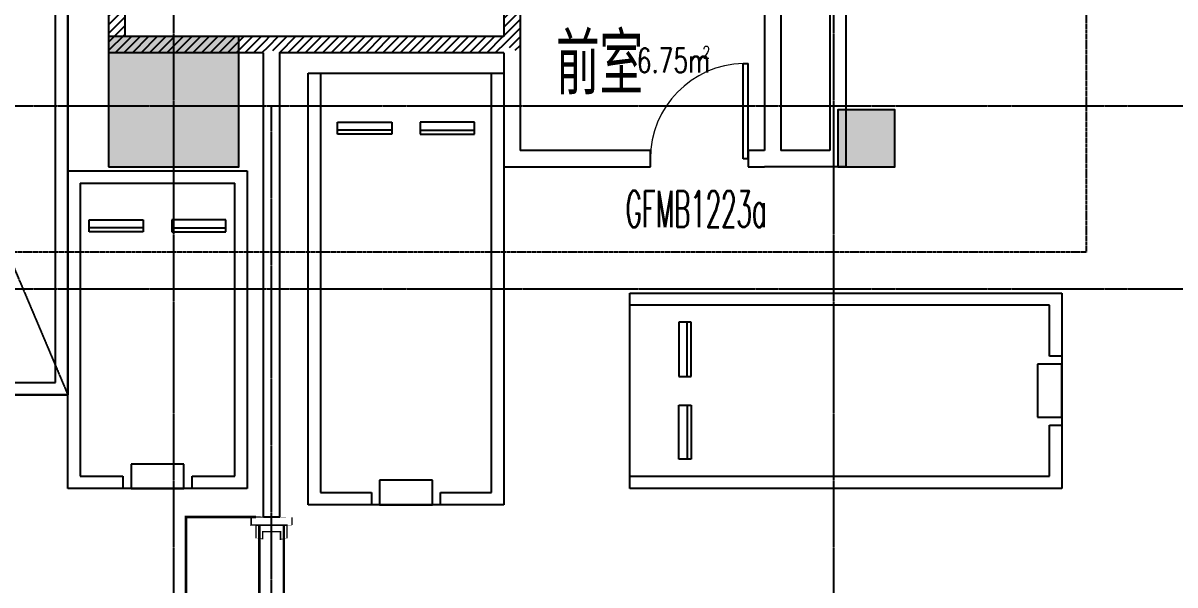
# Model space of a CAD drawing. Extents: x -12047294 to -5625356, y -1456591 to -622873.
# Drawn here: x -5742940 to -5728802, y -727359 to -720458 of the extents above; entities that cross this region are included whole.
import ezdxf

# ---------------------------------------------------------------- set-up
doc = ezdxf.new("R2010")
doc.units = 0
doc.header["$LTSCALE"] = 10
doc.header["$MEASUREMENT"] = 0
for name, pattern in [('DASH', [0.35, 0.25, -0.1]), ('DASHED', [0.75, 0.5, -0.25]), ('DOTE', [2.4200000000000004, 2, -0.2, 0.02, -0.2])]:
    doc.linetypes.add(name, pattern=pattern)
for name, color, linetype in [('A-15-PKNG-微型车位', 162, 'Continuous'), ('A-15-PKNG-普通车位', 162, 'Continuous'), ('A-15-PKNG-机械车位', 136, 'Continuous'), ('A-COLUMN', 10, 'Continuous'), ('A-DOORWIN', 151, 'Continuous'), ('A-FireH', 6, 'Continuous'), ('A-TEXTDOOR', 181, 'Continuous'), ('A-TextRoom', 7, 'Continuous'), ('A-TEXTROOM-AREA', 33, 'Continuous'), ('A-TEXTROOM-报建', 210, 'Continuous'), ('A-WALL', 2, 'Continuous'), ('A-卷帘垂壁', 151, 'Continuous'), ('A-车行线', 144, 'DASH'), ('DOTE', 9, 'DOTE'), ('PUB_HATCH', 252, 'Continuous')]:
    doc.layers.add(name, color=color, linetype=linetype)
doc.styles.add('_TCH_SPACE', font='tjromans.shx', dxfattribs={"height": 5, "bigfont": 'tjhztxt.shx'})
doc.styles.add('_TCH_WINDOW', font='tjromans.shx', dxfattribs={"width": 0.7, "height": 3.5, "bigfont": 'tjhztxt.shx'})
doc.styles.add('注解汉字', font='tjromans.shx', dxfattribs={"width": 0.75, "bigfont": 'tjhztxt.shx'})
pattern_1 = [(45, (-533914.1179796625, 53.85340500360886), (-53.03302980219449, 53.0330298021945), [])]

# ---------------------------------------------------------------- blocks, each defined once
blk = doc.blocks.new('dsadwq$56565')
at = {"layer": 'A-卷帘垂壁', "color": 4, "linetype": 'DASHED', "const_width": 29.99999999999999}
blk.add_lwpolyline([(-5476352.410001309, -726523.4281563414), (-5477212.019687376, -726523.354945223), (-5477212.800314902, -733973.3732470609), (-5476352.410001192, -733973.4281580877)], dxfattribs=at)
at = {"layer": 'A-卷帘垂壁', "color": 4, "linetype": 'DASHED', "extrusion": (3.91900882e-08, 0, 0.9999999999999992), "const_width": 18}
for points in [[(-5475912.410001252, -726523.4281546102), (-5476412.410001249, -726523.428158083), (-5476412.410001249, -726623.4281580821), (-5475912.410001249, -726623.4281546109)], [(-5475972.410001251, -726623.4281563462), (-5475972.410001252, -726798.4281563461), (-5476052.410001252, -726798.428156347), (-5476052.410001252, -726703.4281563461), (-5476272.41000125, -726703.4281563461), (-5476272.410001255, -726798.428156347), (-5476352.410001254, -726798.4281563461), (-5476352.410001252, -726623.4281563462)]]:
    blk.add_lwpolyline(points, close=True, dxfattribs=at)
at = {"layer": 'A-卷帘垂壁', "color": 4, "linetype": 'DASHED', "extrusion": (3.91900882e-08, 0, 0.9999999999999992), "const_width": 29.99999999999999}
for points in [[(-5476312.410001253, -726623.4281573882), (-5476312.410001265, -733873.4281580951)], [(-5476012.410001252, -726623.428155305), (-5476012.410001472, -733873.4281580951)]]:
    blk.add_lwpolyline(points, dxfattribs=at)
blk = doc.blocks.new('car-0')
for p, q in [((-1.164153e-10, -5299.999999998138, -99.99999999999872), (-1.164153e-10, 2.7939677e-09, -99.99999999999872)), ((-1.164153e-10, 2.7939677e-09, -99.99999999999872), (2400.000000000815, 1.8626451e-09, -99.99999999999872)), ((2400.000000000815, 1.8626451e-09, -99.99999999999872), (2399.999999999884, -5299.999999997206, -99.99999999999872)), ((149.9999985041795, -2.4707987905e-06, -99.99999999999872), (149.9999985051108, -5150.00000247173, -99.99999999999872)), ((2249.99999850418, -5150.00000247173, -99.99999999999872), (2249.99999850418, -2.4707987905e-06, -99.99999999999872)), ((359.9999985060422, -750.0000024707988, -99.99999999999872), (359.9999985051109, -600.0000024707987, -99.99999999999872)), ((359.9999985051109, -600.0000024707987, -99.99999999999872), (1024.999998506042, -600.0000024717301, -99.99999999999872)), ((1024.999998505111, -700.0000024726614, -99.99999999999872), (359.9999985051109, -700.0000024726614, -99.99999999999872)), ((1024.999998506042, -600.0000024717301, -99.99999999999872), (1024.999998506042, -750.0000024707988, -99.99999999999872)), ((2040.726919586654, -600.0000024717301, -99.99999999999872), (1375.726919586654, -600.0000024717301, -99.99999999999872)), ((1375.726919586654, -600.0000024717301, -99.99999999999872), (1375.726919585722, -750.0000024707988, -99.99999999999872)), ((1375.726919585722, -700.0000024726614, -99.99999999999872), (2040.726919585722, -700.0000024717302, -99.99999999999872)), ((2040.726919586654, -750.0000024717302, -99.99999999999872), (2040.726919586654, -600.0000024717301, -99.99999999999872)), ((1024.999998506042, -750.0000024707988, -99.99999999999872), (359.9999985060422, -750.0000024707988, -99.99999999999872)), ((1375.726919585722, -750.0000024707988, -99.99999999999872), (2040.726919586654, -750.0000024717302, -99.99999999999872)), ((875.3634590458822, -5000.000002470798, -99.99999999999872), (875.3634590458822, -5300.00000247173, -99.99999999999872)), ((1525.363459045882, -5000.000002470798, -99.99999999999872), (875.3634590458822, -5000.000002470798, -99.99999999999872)), ((1525.363459045882, -5300.00000247173, -99.99999999999872), (1525.363459045882, -5000.000002470798, -99.99999999999872)), ((149.9999985051108, -5150.00000247173, -99.99999999999872), (775.3634590458822, -5150.000002470799, -99.99999999999872)), ((775.3634590458822, -5150.000002470799, -99.99999999999872), (775.363459044951, -5299.99999999907, -99.99999999999872)), ((1625.363459045882, -5300.000002470799, -99.99999999999872), (1625.363459046814, -5150.00000247173, -99.99999999999872)), ((1625.363459046814, -5150.00000247173, -99.99999999999872), (2249.99999850418, -5150.00000247173, -99.99999999999872)), ((2399.999999999884, -5299.999999997206, -99.99999999999872), (-1.164153e-10, -5299.999999998138, -99.99999999999872)), ((875.3634590458822, -5300.00000247173, -99.99999999999872), (1525.363459045882, -5300.00000247173, -99.99999999999872))]:
    blk.add_line(p, q)
blk = doc.blocks.new('二层机械车库')
at = {"layer": 'A-15-PKNG-机械车位'}
for p, q in [((-1.0263174772e-06, -100.0000304556452), (1.0384246707e-06, -7600.000030454715)), ((-3.7252903e-09, -100), (5899.999999997206, -100.0000609112903)), ((-2.75848433375e-05, -2600.000000000932), (-3.7252903e-09, -100)), ((5899.999909906648, -100.0000304556452), (-1.0263174772e-06, -100.0000304556452)), ((5899.999911971391, -7600.000030454715), (5899.999909906648, -100.0000304556452)), ((5899.999999997206, -100.0000609112903), (5899.999972415157, -2600.000060910359)), ((5750.000000746922, -250.0000606831163), (7.459893823e-07, -250.000001495704)), ((5749.999993568287, -924.6366001414134), (5750.000000746922, -250.0000606831163)), ((749.9999983413145, -510.2730890335514), (599.9999983413145, -510.2730873096734)), ((599.9999983413145, -510.2730873096734), (599.9999906988813, -1175.273087309673)), ((699.9999907026069, -1175.273088459857), (699.9999983450398, -510.2730884607881)), ((749.9999906988813, -1175.273089033551), (749.9999983413145, -510.2730890335514)), ((5899.999993568286, -924.6366018662227), (5749.999993568287, -924.6366001414134)), ((5899.999992419965, -1024.636601865291), (5599.999992419034, -1024.636598417535)), ((5599.999992419034, -1024.636598417535), (5599.999984948897, -1674.636598417535)), ((5899.999984948895, -1674.636601866223), (5899.999992419965, -1024.636601865291)), ((599.9999906988813, -1175.273087309673), (749.9999906988813, -1175.273089033551)), ((599.9999790256843, -2190.000008391217), (599.9999866681172, -1525.000008391216)), ((599.9999866681172, -1525.000008391216), (749.9999866681172, -1525.000010116026)), ((699.9999866718426, -1525.000009542331), (699.9999790294095, -2190.0000095414)), ((749.9999866681172, -1525.000010116026), (749.9999790247529, -2190.000010115094)), ((5599.999984948897, -1674.636598417535), (5899.999984948895, -1674.636601866223)), ((5749.999976612627, -2450.000060682185), (5749.999983799644, -1774.636600142345)), ((5749.999983799644, -1774.636600142345), (5899.99998132605, -1774.636601866223)), ((749.9999790247529, -2190.000010115094), (599.9999790256843, -2190.000008391217)), ((-2.33873724937e-05, -2450.000001496635), (5749.999976612627, -2450.000060682185)), ((-5.83278015256e-05, -5099.999939090107), (-3.07457521558e-05, -2599.999939089176)), ((-3.07457521558e-05, -2599.999939089176), (5899.999969254248, -2600.000000000466)), ((5899.999972415157, -2600.000060910359), (-2.75848433375e-05, -2600.000000000932)), ((5899.999969254248, -2600.000000000466), (5899.999941672198, -5099.999999999535)), ((5749.999970003963, -2749.999999772292), (-2.99960374832e-05, -2749.99994058488)), ((5749.999962825328, -3424.636539230589), (5749.999970003963, -2749.999999772292)), ((749.9999675983563, -3010.273028122727), (599.9999675983562, -3010.273026398849)), ((599.9999675983562, -3010.273026398849), (599.9999599568545, -3675.273026398849)), ((699.9999599596484, -3675.273027549032), (699.9999676020816, -3010.273027549964)), ((749.9999599568546, -3675.273028122727), (749.9999675983563, -3010.273028122727)), ((5899.999961677006, -3524.636540954467), (5599.999961677006, -3524.636537506711)), ((5599.999961677006, -3524.636537506711), (5599.999954205938, -4174.63653750671)), ((5899.99996282533, -3424.636540955398), (5749.999962825328, -3424.636539230589)), ((5899.999954205938, -4174.636540955398), (5899.999961677006, -3524.636540954467)), ((599.9999599568545, -3675.273026398849), (749.9999599568546, -3675.273028122727)), ((599.9999482827261, -4689.999947480392), (599.9999559251592, -4024.999947480392)), ((599.9999559251592, -4024.999947480392), (749.9999559260906, -4024.999949205201)), ((699.9999559288844, -4024.999948631506), (699.9999482864514, -4689.999948630575)), ((749.9999559260906, -4024.999949205201), (749.9999482827261, -4689.99994920427)), ((5599.999954205938, -4174.63653750671), (5899.999954205938, -4174.636540955398)), ((5749.999945869669, -4949.99999977136), (5749.999953056686, -4274.63653923152)), ((5749.999953056686, -4274.63653923152), (5899.999950583093, -4274.636540955396)), ((749.9999482827261, -4689.99994920427), (599.9999482827261, -4689.999947480392)), ((-5.41303306818e-05, -4949.999940585812), (5749.999945869669, -4949.99999977136)), ((5899.999941672198, -5099.999999999535), (-5.83278015256e-05, -5099.999939090107)), ((-6.14887103438e-05, -5099.999999999068), (5899.999938511291, -5100.000060910359)), ((-8.90707597136e-05, -7600), (-6.14887103438e-05, -5099.999999999068)), ((5899.999938511291, -5100.000060910359), (5899.999910930173, -7600.000060909428)), ((5749.999939261936, -5250.000060682185), (-6.07389956713e-05, -5250.000001494773)), ((5749.9999320833, -5924.636600140482), (5749.999939261936, -5250.000060682185)), ((749.999936855398, -5510.273089032621), (599.999936855398, -5510.273087308743)), ((599.999936855398, -5510.273087308743), (599.9999292138964, -6175.273087308741)), ((699.9999292166902, -6175.273088458925), (699.9999368600547, -5510.273088459857)), ((749.9999292138963, -6175.273089032621), (749.999936855398, -5510.273089032621)), ((5899.9999320833, -5924.636601865291), (5749.9999320833, -5924.636600140482)), ((5899.99993093405, -6024.636601864361), (5599.99993093405, -6024.636598416604)), ((5599.99993093405, -6024.636598416604), (5599.999923462979, -6674.636598416604)), ((5899.999923463911, -6674.636601865292), (5899.99993093405, -6024.636601864361)), ((599.9999292138964, -6175.273087308741), (749.9999292138963, -6175.273089032621)), ((599.9999175397678, -7190.000008390284), (599.9999251831323, -6525.000008390284)), ((599.9999251831323, -6525.000008390284), (749.9999251831323, -6525.000010115094)), ((699.9999251859263, -6525.0000095414), (699.9999175444244, -7190.000009540468)), ((749.9999251831323, -6525.000010115094), (749.9999175397679, -7190.000010114162)), ((5599.999923462979, -6674.636598416604), (5899.999923463911, -6674.636601865292)), ((5749.999915127642, -7450.000060681253), (5749.99992231466, -6774.636600141414)), ((5749.99992231466, -6774.636600141414), (5899.999919841066, -6774.636601865292)), ((749.9999175397679, -7190.000010114162), (599.9999175397678, -7190.000008390284)), ((-8.48732888699e-05, -7450.000001495704), (5749.999915127642, -7450.000060681253)), ((5899.999910930173, -7600.000060909428), (-8.90707597136e-05, -7600)), ((1.0384246707e-06, -7600.000030454715), (5899.999911971391, -7600.000030454715))]:
    blk.add_line(p, q, dxfattribs=at)
at = {"layer": 'A-15-PKNG-机械车位', "linetype": 'DASH'}
for p, q in [((2.44220718741e-05, -2600.000000000932), (5900, -100.0000609112903)), ((5899.999972417951, -5100.000060910359), (0, -2600)), ((2.44220718741e-05, -5100.000000000932), (5900, -2600.00006091129)), ((5899.999972417951, -7600.000060910359), (0, -5100)), ((2.44220718741e-05, -7600.000000000931), (5900, -5100.000060911289))]:
    blk.add_line(p, q, dxfattribs=at)
blk = doc.blocks.new('sdEdsd###WE')
for p, q in [((2106710.65719501, 99212.22945224773, -100), (2106710.65719501, 101412.2294522486, -100)), ((2106710.65719501, 101412.2294522486, -100), (2110610.657195009, 101412.2294522477, -100)), ((2110610.657195009, 101412.2294522477, -100), (2110610.65719501, 99212.2294522468, -100)), ((2110460.65719501, 101262.2294537443, -100), (2106860.657192534, 101262.2294537425, -100)), ((2106860.657192534, 101262.2294537425, -100), (2106860.657192536, 100736.8659932026, -100)), ((2110460.657195009, 101262.2294537406, -100), (2110460.657192536, 99362.22945374064, -100)), ((2110610.657195009, 101262.2294537434, -100), (2110610.657192536, 99362.22945374159, -100)), ((2109860.657192535, 101152.2294537425, -100), (2110010.657192538, 101152.2294537453, -100)), ((2109860.657192537, 100487.2294537434, -100), (2109860.657192535, 101152.2294537425, -100)), ((2109910.657192535, 100487.2294537434, -100), (2109910.657192535, 101152.2294537434, -100)), ((2110010.657192538, 101152.2294537453, -100), (2110010.657192536, 100487.2294537425, -100)), ((2106860.657192536, 100736.8659932026, -100), (2106710.657195007, 100736.8659932036, -100)), ((2107010.657192537, 100636.8659932017, -100), (2106710.657192537, 100636.8659932036, -100)), ((2106710.657192537, 100636.8659932036, -100), (2106710.657192535, 99986.86599320172, -100)), ((2107010.657192536, 99986.86599320268, -100), (2107010.657192537, 100636.8659932017, -100)), ((2110010.657192536, 100487.2294537425, -100), (2109860.657192537, 100487.2294537434, -100)), ((2110010.657192534, 100136.5025326628, -100), (2109860.657192537, 100136.5025326637, -100)), ((2109860.657192537, 100136.5025326637, -100), (2109860.657192535, 99471.50253266096, -100)), ((2109910.657192534, 100136.5025326637, -100), (2109910.657192536, 99471.50253266188, -100)), ((2110010.657192535, 99471.50253266188, -100), (2110010.657192534, 100136.5025326628, -100)), ((2106710.657192535, 99986.86599320172, -100), (2107010.657192536, 99986.86599320268, -100)), ((2106710.657192537, 99886.86599320268, -100), (2106860.657192535, 99886.8659932008, -100)), ((2106860.657192535, 99886.8659932008, -100), (2106860.657192534, 99362.22945374435, -100)), ((2109860.657192535, 99471.50253266096, -100), (2110010.657192535, 99471.50253266188, -100)), ((2106860.657192534, 99362.22945374435, -100), (2110460.657192535, 99362.22945374344, -100)), ((2110610.65719501, 99212.2294522468, -100), (2106710.65719501, 99212.22945224773, -100))]:
    blk.add_line(p, q)
blk = doc.blocks.new('dFASDWA$Wfdf3')
at = {"layer": 'A-15-PKNG-微型车位', "rotation": 90}
blk.add_blockref('sdEdsd###WE', (2246722.8866474, -2097510.659443972, 100), dxfattribs=at)
at = {"layer": 'A-15-PKNG-普通车位'}
blk.add_blockref('car-0', (2148260.657195175, 14299.99774878193, 99.99999999999872), dxfattribs=at)
at = {"layer": 'A-15-PKNG-普通车位', "rotation": 90}
blk.add_blockref('car-0', (2152209.971458545, 9199.99774878472), dxfattribs=at)
at = {"layer": 'A-15-PKNG-机械车位', "rotation": 270}
blk.add_blockref('二层机械车库', (2145410.657225608, 16249.99770217435), dxfattribs=at)
blk = doc.blocks.new('dASDASEWQ%$555443')
at = {"layer": 'A-车行线', "ltscale": 5}
blk.add_arc((2426522.062686521, 11250.41282797232, 47.98606341935214), 4499.999999999999, 270, 359.9999999866596, dxfattribs=at)
blk = doc.blocks.new('$DorLib2D$00000001')
for p, q in [((0.45, 0.975), (0.5000000000000002, 0.975)), ((0.45, 0), (0.45, 0.975)), ((0.5, 0), (0.5, 0.975)), ((0.5, 0), (0.45, 0))]:
    blk.add_line(p, q)
at = {"lineweight": 13}
blk.add_arc((0.475, 0), 0.975, 91.46928358135379, 180, dxfattribs=at)
blk = doc.blocks.new('_FZH')
blk.add_lwpolyline([(-0.5, -0.5), (0.5, -0.5), (0.5, 0.5), (-0.5, 0.5)], close=True)
at = {"layer": 'PUB_HATCH'}
blk.add_solid([(-0.5, -0.5), (0.5, -0.5), (-0.5, 0.5), (0.5, 0.5)], dxfattribs=at)

msp = doc.modelspace()

# ---------------------------------------------------------------- hatches: boundary and pattern name
at = {"layer": 'A-FireH'}
h = msp.add_hatch(dxfattribs=at)
h.set_pattern_fill('普通砖', color=256, scale=30, style=0)
h.set_pattern_definition(pattern_1)
h.paths.add_polyline_path([(-5741822.992554546, -719006.7666014802), (-5741889.659221194, -719073.4332681398), (-5741889.659221193, -720823.4332681376), (-5741689.659221183, -720623.4332681091), (-5741689.659221153, -719073.4332681592)])
h = msp.add_hatch(dxfattribs=at)
h.set_pattern_fill('普通砖', color=256, scale=30, style=0)
h.set_pattern_definition(pattern_1)
h.paths.add_polyline_path([(-5736972.992554779, -719706.7666014503), (-5737039.659221503, -719773.4332680993), (-5737039.659221514, -720623.4332680682), (-5736972.99255469, -720756.7666014232), (-5736839.659221345, -720823.433268138), (-5736839.659221501, -719773.4332681521)])
h = msp.add_hatch(dxfattribs=at)
h.set_pattern_fill('普通砖', color=256, scale=30, style=0)
h.set_pattern_definition(pattern_1)
h.paths.add_polyline_path([(-5739909.65929954, -720783.4332681105), (-5739989.659299542, -720623.4332681459), (-5741689.659221183, -720623.4332681091), (-5741889.659221193, -720823.4332681376), (-5739989.659299566, -720823.4332681326)])
h = msp.add_hatch(dxfattribs=at)
h.set_pattern_fill('普通砖', color=256, scale=30, style=0)
h.set_pattern_definition(pattern_1)
h.paths.add_polyline_path([(-5736972.992554692, -720756.7666014234), (-5737039.659221514, -720623.4332680682), (-5739989.659299542, -720623.4332681459), (-5739909.65929954, -720783.4332681105), (-5739789.659299511, -720823.4332680706), (-5737039.65922121, -720823.4332680631)])
at = {"layer": 'A-TEXTROOM-报建'}
h = msp.add_hatch(dxfattribs=at)
h.set_pattern_fill('ANSI31', color=156, scale=300)
h.set_pattern_definition([(45, (6459.619394076987, 6.519258000000002e-09), (-336.7596045400932, 336.7596045400933), [])])
edge = h.paths.add_edge_path(flags=16)
edge.add_arc((-5789890.132327908, -733372.8536264246), 19800.26091907911, 180.000016833296, 210.3318238795437)
edge.add_line((-5806980.038232072, -743372.1260324741), (-5798690.907261609, -743374.9611157838))
edge.add_arc((-5798679.070719592, -768353.958319008), 24979.00000765464, 71.82958844638591, 90.02715016320337, ccw=False)
edge.add_arc((-5798679.070721, -768353.9583170724), 24979.00000625385, 46.40636196379961, 71.82958844193843, ccw=False)
edge.add_arc((-5761511.422679141, -729209.4340286279), 29000.00000031417, 226.5507286022982, 235.7234438162405)
edge.add_line((-5777843.874263518, -753172.9693534138), (-5734626.487033113, -753172.359811897))
edge.add_line((-5734626.487033113, -753172.359811897), (-5734626.636527522, -742572.9868038807))
edge.add_line((-5734626.636527522, -742572.9868038807), (-5724090.313392124, -742573.2344917456))
edge.add_line((-5724090.313392124, -742573.2344917456), (-5724090.313392124, -706872.9591507564))
edge.add_line((-5724090.313392124, -706872.9591507564), (-5715090.371727741, -706872.9591508756))
edge.add_line((-5715090.371727741, -706872.9591508756), (-5715090.371727741, -697848.8849369201))
edge.add_arc((-5806750.55763579, -701974.8211650274), 91753.00011692576, 2.577337801971878, 4.963321135910387)
edge.add_arc((-5757072.824562837, -697881.7616733047), 41907.99999741253, 5.264520637321024, 17.98610178371848)
edge.add_arc((-5817479.256922604, -718426.1172133742), 105710.0000022338, 18.46725138437174, 21.43718532617446)
edge.add_arc((-5747881.983786687, -689052.1980597104), 30251.99999639568, 17.8262185800344, 40.55904766200953)
edge.add_arc((-5746701.096957909, -686704.3251357946), 27846.71451721909, 38.46829706095653, 72.8207540943742)
edge.add_arc((-5793741.701094583, -821555.8156701587), 170652.4493144849, 71.10420003610355, 72.75697790007004)
edge.add_line((-5743156.003848745, -658573.1610986205), (-5782091.305972605, -658573.1610986205))
edge.add_line((-5782091.305972605, -658573.1610986205), (-5782091.305972605, -664172.8504494192))
edge.add_line((-5782091.305972605, -664172.8504494192), (-5804290.405290081, -664172.8502521688))
edge.add_line((-5804290.405290081, -664172.8502521688), (-5804290.407255813, -680572.7724047886))
edge.add_line((-5804290.407255813, -680572.7724047886), (-5809690.40989393, -680572.771757445))
edge.add_line((-5809690.40989393, -680572.771757445), (-5809690.393246985, -733372.8594436708))
h.paths.add_polyline_path([(-5821993.283692228, -644043.684593948), (-5678940.272968142, -644043.684593948), (-5678940.272968142, -767193.6845939481), (-5821993.283692228, -767193.6845939481)])

# ---------------------------------------------------------------- linework, layer by layer
at = {"layer": 'A-WALL'}
for p, q in [((-5733039.659223481, -714173.4332681331), (-5733039.659223388, -722023.4332682636)), ((-5732839.659223483, -714173.4332681331), (-5732839.659223389, -722223.4332681879)), ((-5741889.659221194, -719073.4332681398), (-5741889.659221193, -720823.4332681376)), ((-5741689.659221153, -719073.4332681592), (-5741689.659221183, -720623.4332681091)), ((-5737039.659221503, -719773.4332680993), (-5737039.659221514, -720623.4332680682)), ((-5736839.659221501, -719773.4332681521), (-5736839.659221345, -720823.433268138)), ((-5733839.659221202, -719773.4332681599), (-5733839.659221206, -722023.4332683769)), ((-5733639.659221251, -719773.4332681078), (-5733639.659221417, -722023.4332682664)), ((-5739989.659299542, -720623.4332681459), (-5741689.659221183, -720623.4332681091)), ((-5737039.659221514, -720623.4332680682), (-5739989.659299542, -720623.4332681459)), ((-5739989.659299566, -720823.4332681326), (-5741889.659221193, -720823.4332681376)), ((-5737039.65922121, -720823.4332680631), (-5739789.659299511, -720823.4332680706)), ((-5737039.65922121, -720823.4332680631), (-5737039.659221229, -722223.433268233)), ((-5736839.659221345, -720823.433268138), (-5736839.65922125, -722023.4332683913)), ((-5735239.659221417, -722023.4332683958), (-5736839.65922125, -722023.4332683913)), ((-5735239.659221417, -722223.4332681587), (-5735239.659221417, -722023.4332683958)), ((-5733839.659221206, -722023.4332683769), (-5734039.659222027, -722023.43326839)), ((-5734039.659222027, -722023.43326839), (-5734039.659222027, -722223.4332681777)), ((-5733039.659223388, -722023.4332682636), (-5733639.659221417, -722023.4332682664)), ((-5737039.659221229, -722223.433268233), (-5735239.659221417, -722223.4332681587)), ((-5734039.659222027, -722223.4332681777), (-5733839.659221256, -722223.4332682831)), ((-5732839.659223389, -722223.4332681879), (-5733839.659221256, -722223.4332682831))]:
    msp.add_line(p, q, dxfattribs=at)
at = {"layer": 'A-WALL', "color": 4}
for p, q in [((-5739989.65929404, -726523.4281564396), (-5739989.659299566, -720823.4332681326)), ((-5739789.659294039, -726523.4281562465), (-5739789.659299511, -720823.4332680706)), ((-5739989.65929404, -726523.4281564396), (-5739789.659294039, -726523.4281562465))]:
    msp.add_line(p, q, dxfattribs=at)
at = {"layer": 'DOTE', "linetype": 'DOTE'}
for p, q in [((-5741089.659221245, -756448.5585566969), (-5741089.659221225, -655372.8060850857)), ((-5732989.659221238, -756448.5585566969), (-5732989.65922123, -655372.8060850966)), ((-5812892.339411302, -721473.433268132), (-5711892.740710863, -721473.4332681253))]:
    msp.add_line(p, q, dxfattribs=at)
at = {"layer": 'DOTE'}
for p, q in [((-5739889.659221391, -756373.5585566837), (-5739889.659221402, -721473.4332681274)), ((-5812892.339411288, -723723.4332680868), (-5711892.740710863, -723723.4332680831))]:
    msp.add_line(p, q, dxfattribs=at)
at = {"layer": 'DOTE', "color": 250, "linetype": 'DASH', "ltscale": 5}
msp.add_lwpolyline([(-5779889.659221387, -673373.4332681327), (-5729889.659221381, -673373.4332681345), (-5729889.659221368, -723273.4332681322), (-5779889.659221373, -723273.4332681336)], close=True, dxfattribs=at)

# ---------------------------------------------------------------- block references
msp.add_blockref('dsadwq$56565', (-263727.249292789, 3.608875e-09))
at = {"layer": 'A-15-PKNG-普通车位'}
msp.add_blockref('dFASDWA$Wfdf3', (-7887700.316416391, -735373.4310191657), dxfattribs=at)
at = {"layer": 'A-COLUMN'}
for p, xscale, yscale, zscale in [((-5741089.659221238, -721423.4332681306), 1600, 1600, 1600), ((-5732589.659221231, -721873.4332681305), 700, 700, 700)]:
    msp.add_blockref('_FZH', p, dxfattribs=dict(at, xscale=xscale, yscale=yscale, zscale=zscale))
at = {"layer": 'A-DOORWIN'}
ref = msp.add_blockref('$DorLib2D$00000001', (-5734639.659221662, -722123.4332682872), dxfattribs=dict(at, xscale=-1200, yscale=-1200, zscale=-1200, rotation=180))
ref.add_attrib('A', 'GFMB1223a', (-5735543.87684241, -722966.4009194865), dxfattribs={"layer": 'A-TEXTDOOR', "height": 446.25, "style": '_TCH_WINDOW', "width": 0.4941176470588236})
at = {"layer": 'A-车行线'}
msp.add_blockref('dASDASEWQ%$555443', (-8157887.185103263, -735373.4310191653), dxfattribs=at)

# ---------------------------------------------------------------- texts
at = {"layer": 'A-TextRoom', "style": '注解汉字', "width": 0.75}
msp.add_text('前室', height=750, dxfattribs=at).set_placement((-5736398.972395233, -721335.9433541659))
at = {"layer": 'A-TEXTROOM-AREA', "style": '_TCH_SPACE', "width": 0.7058823529411766}
for s, height, p in [('2', 148.75, (-5734599.172369214, -720890.3750000015)), ('6.75m', 297.5, (-5735406.864676906, -721065.3750000014))]:
    msp.add_text(s, height=height, dxfattribs=at).set_placement(p)

doc.saveas('drawing.dxf')
